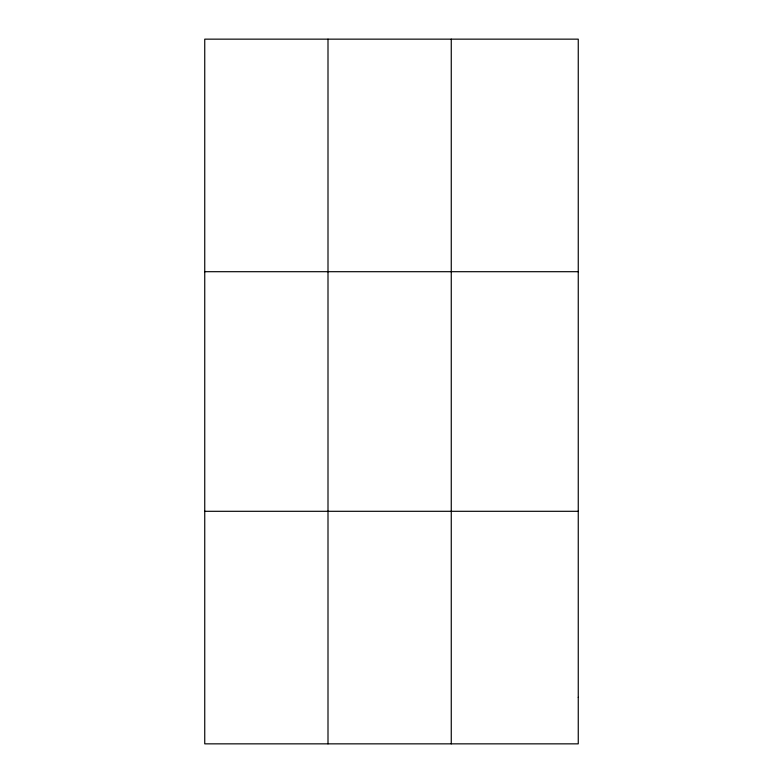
<?xml version="1.0" encoding="UTF-8"?>
<svg xmlns="http://www.w3.org/2000/svg" width="783" height="783" viewBox="0 0 783 783"><rect width="100%" height="100%" fill="white"/><g stroke="black" fill="none" stroke-linecap="round" stroke-linejoin="round"><path stroke-width="1.17" d="M327.999 743.85L327.999 39.15M451.262 743.85L451.262 39.15M204.745 271.701L578.255 271.701M204.745 511.299L578.255 511.299M578.255 697.34L578.255 743.85L204.745 743.85L204.745 39.15L578.255 39.15L578.255 697.34"/></g></svg>
